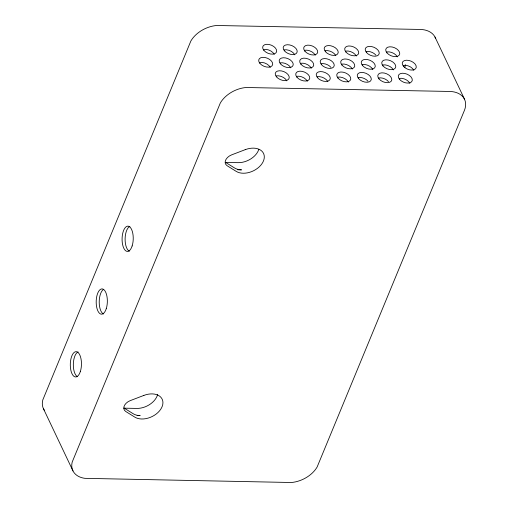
<?xml version="1.0" encoding="UTF-8"?>
<svg xmlns="http://www.w3.org/2000/svg" width="508" height="508" viewBox="0 0 508 508"><rect width="100%" height="100%" fill="white"/><g stroke="black" fill="none" stroke-linecap="round" stroke-linejoin="round"><path stroke-width="0.76" d="M225.241 162.408L238.112 162.668A16.872 11.354 -25.4 0 0 258.82 149.327M237.738 169.78L241.522 169.856A16.872 11.354 -25.4 0 1 234.645 168.021L225.533 162.357M123.863 408.165L136.735 408.426A16.872 11.354 -25.4 0 0 157.601 394.538M137.116 415.55L140.144 415.614A16.872 11.354 -25.4 0 1 133.267 413.779L124.155 408.115M464.439 99.035C461.709 93.789 455.524 91.573 449.904 91.465L246.107 87.497A24.905 16.764 -25.4 0 0 220.288 103.061L72.219 462.001A24.905 16.764 -25.4 0 0 84.88 478.339L291.338 482.511A24.905 16.764 -25.4 0 0 317.157 466.947L464.49 110.223C465.925 106.674 466.173 102.527 464.439 99.035L435 37.033C432.257 31.769 426.047 29.553 420.414 29.458L216.662 25.489A24.905 16.764 -25.4 0 0 190.843 41.053L42.78 399.993A24.905 16.764 -25.4 0 0 44.291 410.21M43.548 408.946L72.993 470.948M435 37.033L435.483 38.271M358.229 77.559A7.385 4.381 22.4 0 1 367.995 81.217M263.633 49.454A7.385 4.381 22.4 0 1 274.231 54.388M280.162 62.884A7.385 4.381 22.4 0 1 290.767 67.818M300.673 63.303A7.385 4.381 22.4 0 1 311.277 68.231M296.697 76.321A7.385 4.381 22.4 0 1 307.302 81.255M276.187 75.908A7.385 4.381 22.4 0 1 286.791 80.835M378.739 77.978A7.385 4.381 22.4 0 1 388.506 81.629M337.718 77.146A7.385 4.381 22.4 0 1 348.323 82.08M317.208 76.733A7.385 4.381 22.4 0 1 327.812 81.667M399.25 78.391A7.385 4.381 22.4 0 1 409.848 83.325M259.658 62.471A7.385 4.381 22.4 0 1 270.256 67.405M321.183 63.716A7.385 4.381 22.4 0 1 330.956 67.367M341.694 64.129A7.385 4.381 22.4 0 1 352.298 69.063M362.204 64.541A7.385 4.381 22.4 0 1 372.802 69.475M382.715 64.96A7.385 4.381 22.4 0 1 393.313 69.888M403.225 65.373A7.385 4.381 22.4 0 1 413.823 70.307M386.69 51.943A7.385 4.381 22.4 0 1 397.288 56.871M366.179 51.524A7.385 4.381 22.4 0 1 375.945 55.175M345.669 51.111A7.385 4.381 22.4 0 1 356.267 56.045M325.158 50.698A7.385 4.381 22.4 0 1 335.763 55.632M304.648 50.286A7.385 4.381 22.4 0 1 315.252 55.213M284.137 49.867A7.385 4.381 22.4 0 1 294.742 54.8M77.553 376.752A12.656 5.582 -88.8 0 1 73.33 364.223A12.656 5.582 -88.8 0 1 78.086 351.936M404.914 67.393A16.453 11.074 -25.4 0 1 405.511 64.751M129.33 251.225A12.656 5.582 -88.8 0 1 125.108 238.696A12.656 5.582 -88.8 0 1 129.864 226.403M103.442 313.988A12.656 5.582 -88.8 0 1 99.212 302.285A12.656 5.582 -88.8 0 1 103.264 289.579M245.224 149.669L231.623 154.87A8.439 5.677 -25.4 0 0 227.139 165.741L236.252 171.406A16.897 11.373 -25.4 0 0 245.148 173.171A16.872 11.354 -25.4 0 0 264.312 156.947A16.872 11.354 -25.4 0 0 245.224 149.669M143.847 395.421L130.245 400.628A8.439 5.677 -25.4 0 0 125.762 411.499L134.874 417.163A16.897 11.373 -25.4 0 0 143.777 418.929A16.872 11.354 -25.4 0 0 162.935 402.704A16.872 11.354 -25.4 0 0 143.847 395.421M358.483 78.486A7.385 4.381 22.4 0 0 370.618 80.924A7.385 4.381 22.4 0 0 363.728 72.612A7.385 4.381 22.4 0 0 358.483 78.486M296.958 77.248A7.385 4.381 22.4 0 0 309.086 79.68A7.385 4.381 22.4 0 0 302.197 71.368A7.385 4.381 22.4 0 0 296.958 77.248M280.422 63.811A7.385 4.381 22.4 0 0 292.551 66.25A7.385 4.381 22.4 0 0 285.667 57.937A7.385 4.381 22.4 0 0 280.422 63.811M399.504 79.318A7.385 4.381 22.4 0 0 411.632 81.75A7.385 4.381 22.4 0 0 404.749 73.438A7.385 4.381 22.4 0 0 399.504 79.318M263.887 50.381A7.385 4.381 22.4 0 0 276.015 52.813A7.385 4.381 22.4 0 0 269.132 44.501A7.385 4.381 22.4 0 0 263.887 50.381M300.933 64.224A7.385 4.381 22.4 0 0 313.061 66.662A7.385 4.381 22.4 0 0 306.172 58.35A7.385 4.381 22.4 0 0 300.933 64.224M259.912 63.398A7.385 4.381 22.4 0 0 272.04 65.83A7.385 4.381 22.4 0 0 265.157 57.525A7.385 4.381 22.4 0 0 259.912 63.398M317.462 77.66A7.385 4.381 22.4 0 0 329.597 80.093A7.385 4.381 22.4 0 0 322.707 71.78A7.385 4.381 22.4 0 0 317.462 77.66M276.447 76.829A7.385 4.381 22.4 0 0 288.576 79.267A7.385 4.381 22.4 0 0 281.692 70.955A7.385 4.381 22.4 0 0 276.447 76.829M362.458 65.468A7.385 4.381 22.4 0 0 374.593 67.907A7.385 4.381 22.4 0 0 367.703 59.595A7.385 4.381 22.4 0 0 362.458 65.468M382.969 65.881A7.385 4.381 22.4 0 0 395.103 68.32A7.385 4.381 22.4 0 0 388.214 60.008A7.385 4.381 22.4 0 0 382.969 65.881M386.944 52.864A7.385 4.381 22.4 0 0 399.078 55.302A7.385 4.381 22.4 0 0 392.189 46.99A7.385 4.381 22.4 0 0 386.944 52.864M403.479 66.3A7.385 4.381 22.4 0 0 415.608 68.732A7.385 4.381 22.4 0 0 408.724 60.42A7.385 4.381 22.4 0 0 403.479 66.3M304.908 51.206A7.385 4.381 22.4 0 0 317.036 53.645A7.385 4.381 22.4 0 0 310.147 45.333A7.385 4.381 22.4 0 0 304.908 51.206M345.923 52.038A7.385 4.381 22.4 0 0 358.057 54.47A7.385 4.381 22.4 0 0 351.168 46.158A7.385 4.381 22.4 0 0 345.923 52.038M337.972 78.073A7.385 4.381 22.4 0 0 350.107 80.505A7.385 4.381 22.4 0 0 343.218 72.2A7.385 4.381 22.4 0 0 337.972 78.073M325.412 51.626A7.385 4.381 22.4 0 0 337.547 54.058A7.385 4.381 22.4 0 0 330.657 45.745A7.385 4.381 22.4 0 0 325.412 51.626M366.433 52.451A7.385 4.381 22.4 0 0 378.568 54.889A7.385 4.381 22.4 0 0 371.678 46.577A7.385 4.381 22.4 0 0 366.433 52.451M284.397 50.794A7.385 4.381 22.4 0 0 296.526 53.232A7.385 4.381 22.4 0 0 289.643 44.92A7.385 4.381 22.4 0 0 284.397 50.794M341.947 65.056A7.385 4.381 22.4 0 0 354.082 67.488A7.385 4.381 22.4 0 0 347.193 59.176A7.385 4.381 22.4 0 0 341.947 65.056M321.437 64.643A7.385 4.381 22.4 0 0 333.572 67.075A7.385 4.381 22.4 0 0 326.682 58.763A7.385 4.381 22.4 0 0 321.437 64.643M378.993 78.899A7.385 4.381 22.4 0 0 391.128 81.337A7.385 4.381 22.4 0 0 384.239 73.025A7.385 4.381 22.4 0 0 378.993 78.899M132.143 245.936A12.656 5.582 -88.8 0 0 128.295 226.168A12.656 5.582 -88.8 0 0 122.536 244.246A12.656 5.582 -88.8 0 0 132.143 245.936M106.255 308.699A12.656 5.582 -88.8 0 0 102.406 288.931A12.656 5.582 -88.8 0 0 96.647 307.01A12.656 5.582 -88.8 0 0 106.255 308.699M80.366 371.462A12.656 5.582 -88.8 0 0 76.517 351.695A12.656 5.582 -88.8 0 0 70.752 369.773A12.656 5.582 -88.8 0 0 80.366 371.462"/></g></svg>
